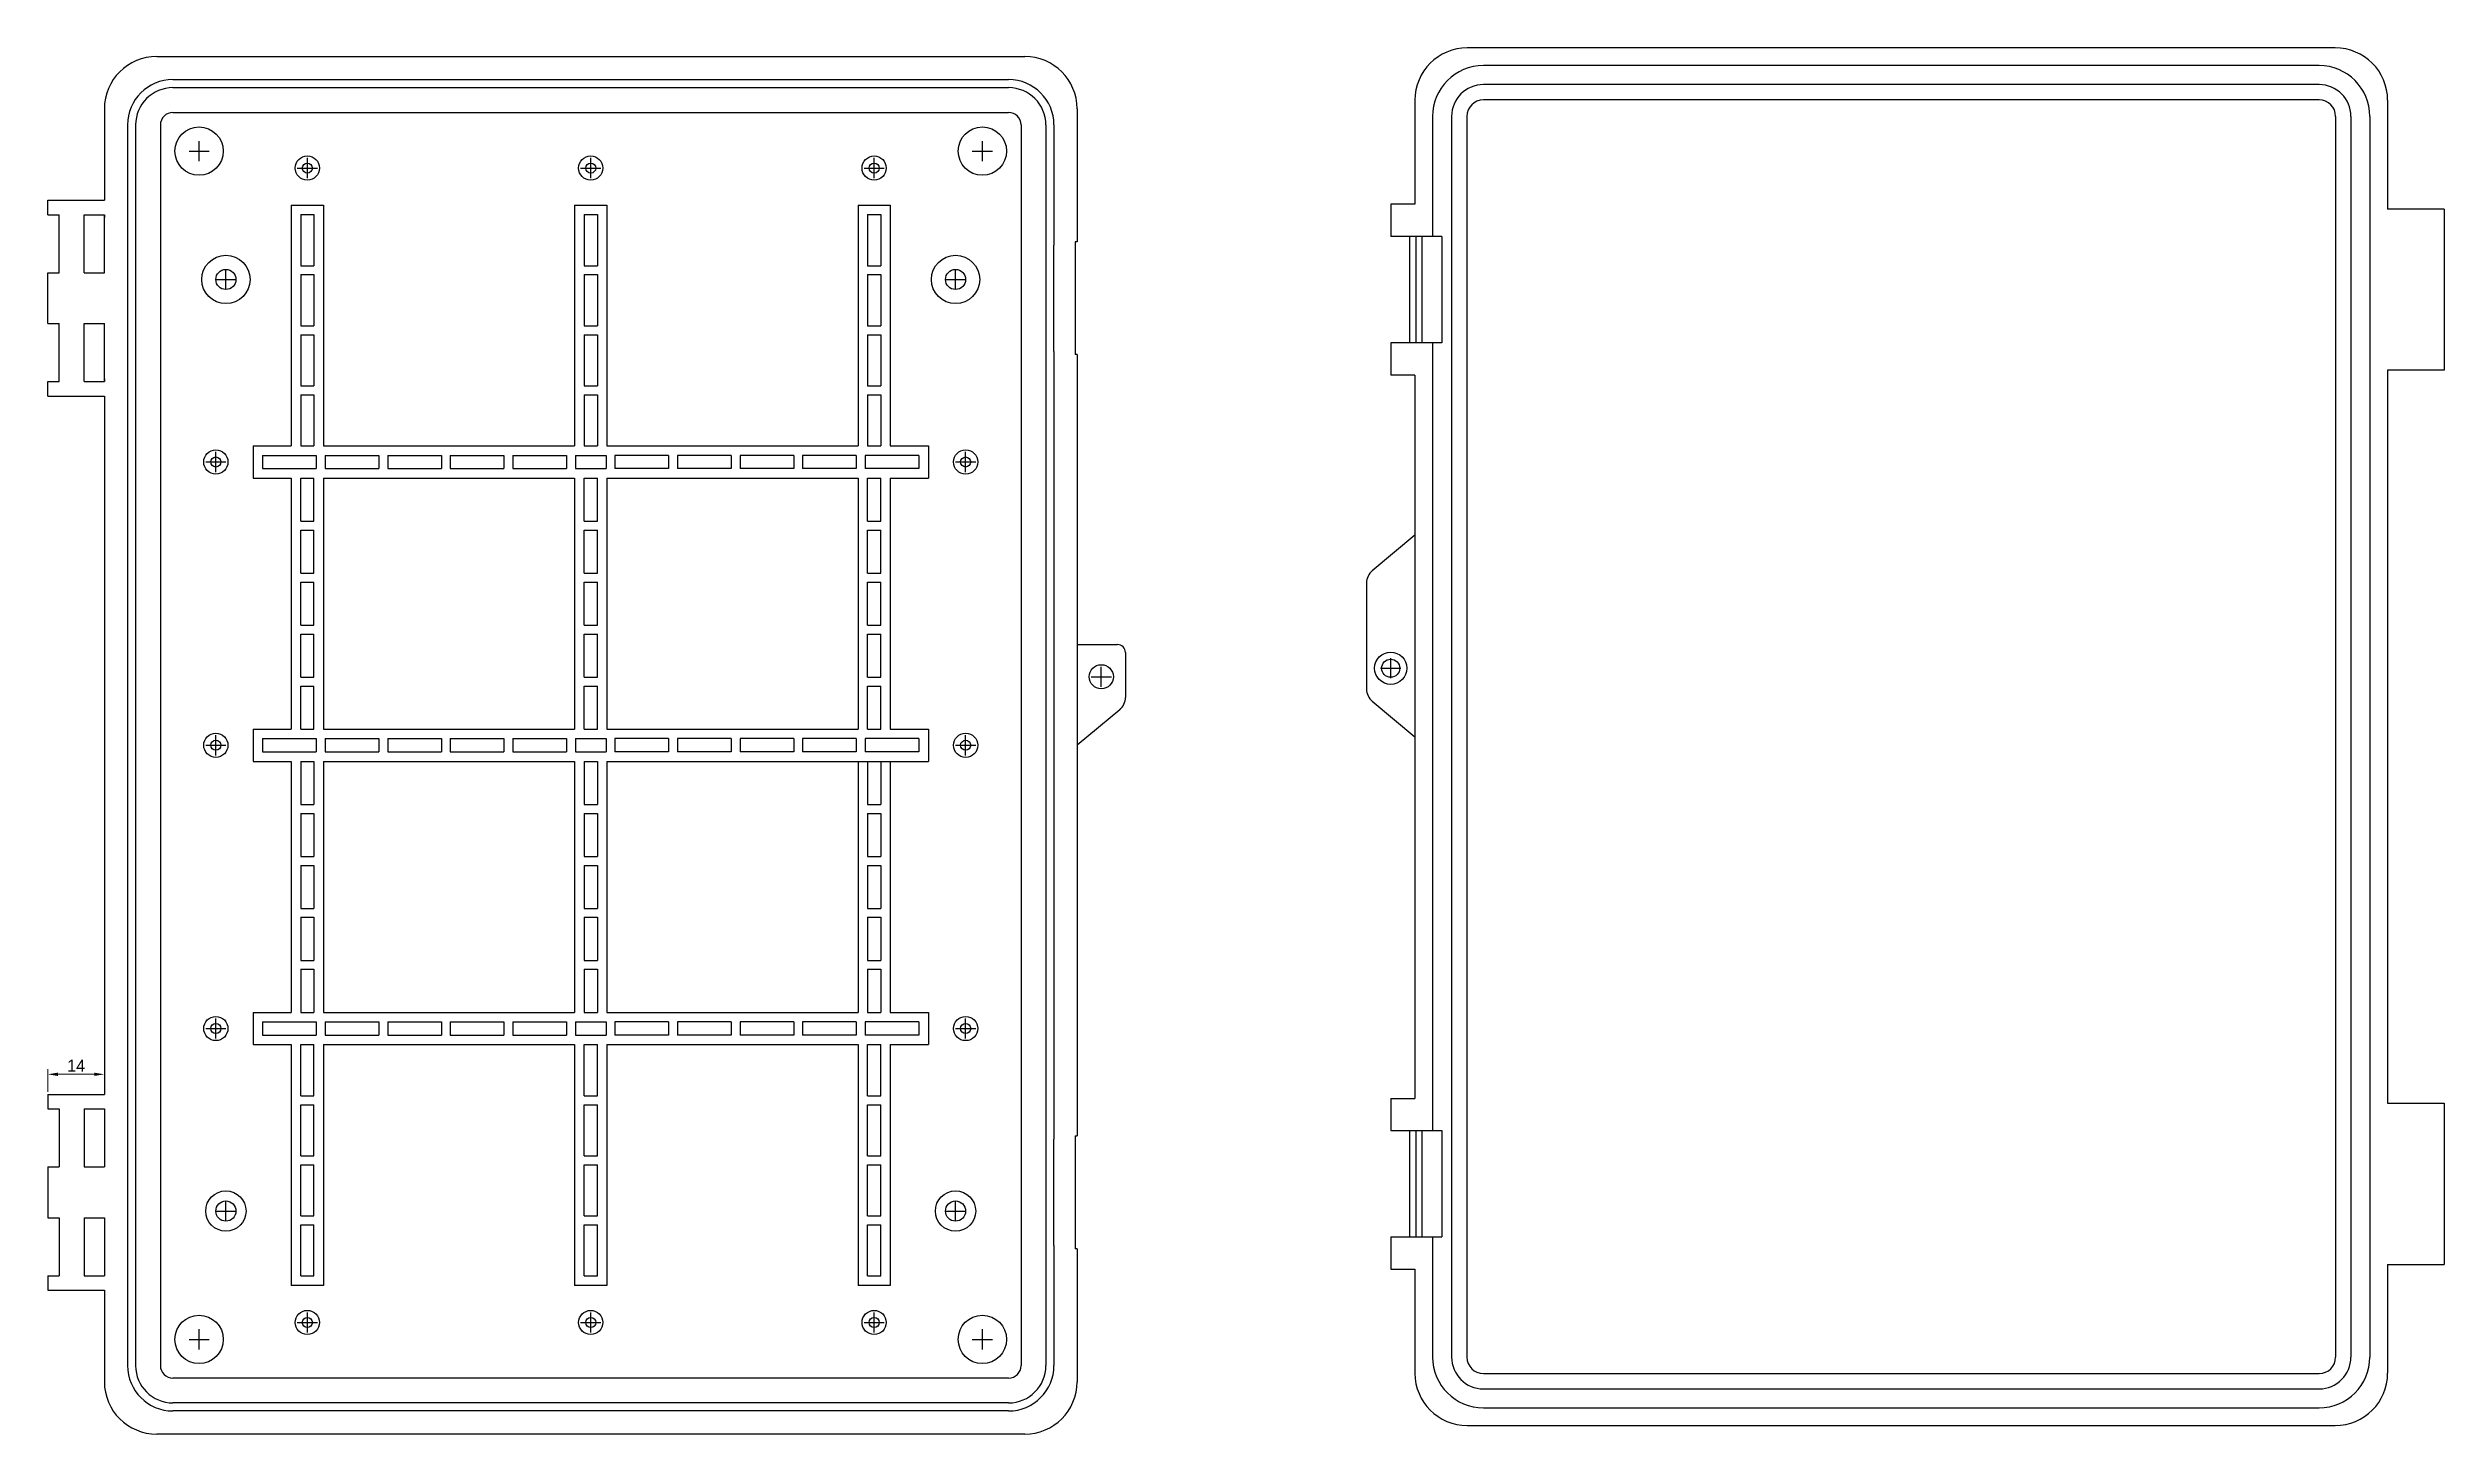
# Model space of a CAD drawing. Header units: millimetres. Extents: x 447 to 1041, y -293 to 51.
import ezdxf

# ---------------------------------------------------------------- set-up
doc = ezdxf.new("R2010")
doc.units = ezdxf.units.MM
doc.dimstyles.new('ISO-25', dxfattribs={"dimtxt": 3, "dimasz": 2.5, "dimexe": 1.25, "dimexo": 0.625, "dimtad": 1, "dimdec": 4, "dimtxsty": 'Standard', "dimcen": 2.5, "dimazin": 0, "dimtfac": 1, "dimtdec": 4, "dimtmove": 0, "dimatfit": 3, "dimfxl": 1, "dimlwd": 5, "dimlwe": 5, "dimarcsym": 0})

# ---------------------------------------------------------------- blocks, each defined once
blk = doc.blocks.new('*D2')
at = {"color": 0, "lineweight": 5}
for p, q in [((447.03, -207.69), (447.03, -202.08)), ((461.03, -207.69), (461.03, -202.08)), ((458.53, -203.33), (449.53, -203.33))]:
    blk.add_line(p, q, dxfattribs=at)
at = {"color": 0}
for points in [[(449.53, -202.91), (449.53, -203.74), (447.03, -203.33)], [(458.53, -202.91), (458.53, -203.74), (461.03, -203.33)]]:
    blk.add_solid(points, dxfattribs=at)
at = {"layer": 'Defpoints', "color": 0}
for p in [(447.03, -203.33), (447.03, -208.32), (461.03, -208.32)]:
    blk.add_point(p, dxfattribs=at)
at = {"color": 0, "insert": (454.03, -201.2), "char_height": 3, "attachment_point": 5}
blk.add_mtext('14', dxfattribs=at)

msp = doc.modelspace()

# ---------------------------------------------------------------- linework, layer by layer
for p, q in [((474.03484, 49.28194), (689.33484, 49.28194)), ((1014.42851, 51.39971), (799.12851, 51.39971)), ((478.03484, 43.53194), (685.33484, 43.53194)), ((1010.42851, 46.99971), (803.12851, 46.99971)), ((1010.42851, 42.29971), (803.12851, 42.29971)), ((461.03484, 36.28194), (461.03484, 13.58194)), ((478.03484, 41.53194), (685.33484, 41.53194)), ((702.33484, 36.28194), (702.33484, 3.28194)), ((786.12851, 38.39971), (786.12851, 12.59971)), ((1010.42851, 38.49971), (803.12851, 38.49971)), ((1027.42851, 38.39971), (1027.42851, 11.39971)), ((466.78484, 32.28194), (466.78484, -275.61806)), ((468.78484, 32.28194), (468.78484, -275.61806)), ((474.93484, 32.28194), (474.93484, -275.61806)), ((478.03484, 35.38194), (685.33484, 35.38194)), ((688.43484, 32.28194), (688.43484, -275.61806)), ((694.58484, 32.28194), (694.58484, -275.61806)), ((696.58484, 32.28194), (696.58484, 2.48194)), ((790.52851, 34.39971), (790.52851, 4.59971)), ((795.22851, 34.39971), (795.22851, -273.50029)), ((799.02851, 34.39971), (799.02851, -273.50029)), ((1014.52851, 34.39971), (1014.52851, -273.50029)), ((1018.32851, 34.39971), (1018.32851, -273.50029)), ((1023.02851, 34.39971), (1023.02851, -273.50029)), ((482.03484, 25.78194), (487.03484, 25.78194)), ((484.53484, 23.28194), (484.53484, 28.28194)), ((511.38484, 19.08194), (511.38484, 24.08194)), ((581.68484, 19.08194), (581.68484, 24.08194)), ((651.98484, 19.08194), (651.98484, 24.08194)), ((676.33484, 25.78194), (681.33484, 25.78194)), ((678.83484, 23.28194), (678.83484, 28.28194)), ((508.88484, 21.58194), (513.88484, 21.58194)), ((579.18484, 21.58194), (584.18484, 21.58194)), ((649.48484, 21.58194), (654.48484, 21.58194)), ((447.03484, 9.98194), (447.03484, 13.58194)), ((447.03484, 13.58194), (461.03484, 13.58194)), ((507.38484, 12.38194), (507.38484, -47.36806)), ((507.38484, 12.38194), (515.38484, 12.38194)), ((515.38484, 12.38194), (515.38484, -47.36806)), ((577.68484, 12.38194), (585.68484, 12.38194)), ((577.68484, 12.38194), (577.68484, -47.36806)), ((585.68484, 12.38194), (585.68484, -47.36806)), ((647.98484, 12.38194), (655.98484, 12.38194)), ((647.98484, 12.38194), (647.98484, -47.36806)), ((655.98484, 12.38194), (655.98484, -47.36806)), ((786.12851, 12.59971), (780.12851, 12.59971)), ((780.12851, 12.59971), (780.12851, 4.59971)), ((447.03484, 9.98194), (449.83484, 9.98194)), ((449.83484, -4.41806), (449.83484, 9.98194)), ((456.03484, -4.41806), (456.03484, 9.98194)), ((456.03484, 9.98194), (461.03484, 9.98194)), ((461.03484, -4.41806), (461.03484, 9.98194)), ((461.03484, 9.98194), (461.03484, 9.28194)), ((509.73484, 10.03194), (509.73484, -2.66806)), ((509.73484, 10.03194), (513.03484, 10.03194)), ((513.03484, 10.03194), (513.03484, -2.66806)), ((580.03484, 10.03194), (580.03484, -2.66806)), ((580.03484, 10.03194), (583.33484, 10.03194)), ((583.33484, 10.03194), (583.33484, -2.66806)), ((650.33484, 10.03194), (653.63484, 10.03194)), ((650.33484, 10.03194), (650.33484, -2.66806)), ((653.63484, 10.03194), (653.63484, -2.66806)), ((1041.42851, 11.39971), (1027.42851, 11.39971)), ((1041.42851, 11.39971), (1041.42851, -28.60029)), ((696.58484, -23.91806), (696.58484, 2.48194)), ((702.33484, 3.28194), (701.83484, 3.28194)), ((701.83484, 3.28194), (701.83484, -24.71806)), ((792.82851, 4.59971), (780.12851, 4.59971)), ((784.82851, 4.59971), (784.82851, -21.80029)), ((786.32851, 4.59971), (786.32851, -21.80029)), ((787.82851, 4.59971), (787.82851, -21.80029)), ((792.82851, 4.59971), (792.82851, -21.80029)), ((447.03484, -17.01806), (447.03484, -4.41806)), ((447.03484, -4.41806), (449.83484, -4.41806)), ((456.03484, -4.41806), (461.03484, -4.41806)), ((491.18484, -8.56806), (491.18484, -3.56806)), ((509.73484, -2.66806), (513.03484, -2.66806)), ((509.73484, -4.86806), (509.73484, -17.56806)), ((509.73484, -4.86806), (513.03484, -4.86806)), ((513.03484, -4.86806), (513.03484, -17.56806)), ((580.03484, -2.66806), (583.33484, -2.66806)), ((580.03484, -4.86806), (583.33484, -4.86806)), ((580.03484, -4.86806), (580.03484, -17.56806)), ((583.33484, -4.86806), (583.33484, -17.56806)), ((650.33484, -2.66806), (653.63484, -2.66806)), ((650.33484, -4.86806), (653.63484, -4.86806)), ((650.33484, -4.86806), (650.33484, -17.56806)), ((653.63484, -4.86806), (653.63484, -17.56806)), ((672.18484, -8.56806), (672.18484, -3.56806)), ((488.68484, -6.06806), (493.68484, -6.06806)), ((669.68484, -6.06806), (674.68484, -6.06806)), ((447.03484, -17.01806), (449.83484, -17.01806)), ((449.83484, -31.41806), (449.83484, -17.01806)), ((456.03484, -17.01806), (461.03484, -17.01806)), ((456.03484, -31.41806), (456.03484, -17.01806)), ((461.03484, -31.41806), (461.03484, -17.01806)), ((509.73484, -17.56806), (513.03484, -17.56806)), ((580.03484, -17.56806), (583.33484, -17.56806)), ((650.33484, -17.56806), (653.63484, -17.56806)), ((509.73484, -19.76806), (509.73484, -32.46806)), ((509.73484, -19.76806), (513.03484, -19.76806)), ((513.03484, -19.76806), (513.03484, -32.46806)), ((580.03484, -19.76806), (583.33484, -19.76806)), ((580.03484, -19.76806), (580.03484, -32.46806)), ((583.33484, -19.76806), (583.33484, -32.46806)), ((650.33484, -19.76806), (650.33484, -32.46806)), ((650.33484, -19.76806), (653.63484, -19.76806)), ((653.63484, -19.76806), (653.63484, -32.46806)), ((780.12851, -21.80029), (780.12851, -29.80029)), ((792.82851, -21.80029), (780.12851, -21.80029)), ((790.52851, -21.80029), (790.52851, -217.30029)), ((696.58484, -23.91806), (696.58484, -219.41806)), ((702.33484, -24.71806), (701.83484, -24.71806)), ((702.33484, -24.71806), (702.33484, -218.61806)), ((1027.42851, -28.60029), (1027.42851, -210.50029)), ((1041.42851, -28.60029), (1027.42851, -28.60029)), ((447.03484, -35.01806), (447.03484, -31.41806)), ((447.03484, -31.41806), (449.83484, -31.41806)), ((447.03484, -35.01806), (461.03484, -35.01806)), ((456.03484, -31.41806), (461.03484, -31.41806)), ((461.03484, -30.71806), (461.03484, -31.41806)), ((461.03484, -35.01806), (461.03484, -208.31806)), ((509.73484, -32.46806), (513.03484, -32.46806)), ((509.73484, -34.66806), (509.73484, -47.36806)), ((509.73484, -34.66806), (513.03484, -34.66806)), ((513.03484, -34.66806), (513.03484, -47.36806)), ((580.03484, -32.46806), (583.33484, -32.46806)), ((580.03484, -34.66806), (583.33484, -34.66806)), ((580.03484, -34.66806), (580.03484, -47.36806)), ((583.33484, -34.66806), (583.33484, -47.36806)), ((650.33484, -32.46806), (653.63484, -32.46806)), ((650.33484, -34.66806), (650.33484, -47.36806)), ((650.33484, -34.66806), (653.63484, -34.66806)), ((653.63484, -34.66806), (653.63484, -47.36806)), ((702.33484, -31.91806), (702.33484, -71.66806)), ((786.12851, -29.80029), (780.12851, -29.80029)), ((786.12851, -29.80029), (786.12851, -119.55029)), ((497.93484, -47.36806), (507.38484, -47.36806)), ((497.93484, -47.36806), (497.93484, -55.36806)), ((509.73484, -47.36806), (513.03484, -47.36806)), ((509.73484, -47.36806), (513.03484, -47.36806)), ((515.38484, -47.36806), (577.68484, -47.36806)), ((580.03484, -47.36806), (583.33484, -47.36806)), ((585.68484, -47.36806), (647.98484, -47.36806)), ((650.33484, -47.36806), (653.63484, -47.36806)), ((650.33484, -47.36806), (653.63484, -47.36806)), ((655.98484, -47.36806), (665.43484, -47.36806)), ((665.43484, -47.36806), (665.43484, -55.36806)), ((486.18484, -51.36806), (491.18484, -51.36806)), ((488.68484, -53.86806), (488.68484, -48.86806)), ((500.28484, -49.71806), (513.60484, -49.71806)), ((500.28484, -49.71806), (500.28484, -53.01806)), ((500.28484, -53.01806), (513.60484, -53.01806)), ((513.60484, -49.71806), (513.60484, -53.01806)), ((515.80484, -49.71806), (515.80484, -53.01806)), ((515.80484, -49.71806), (529.12484, -49.71806)), ((515.80484, -53.01806), (529.12484, -53.01806)), ((529.12484, -49.71806), (529.12484, -53.01806)), ((531.32484, -49.71806), (531.32484, -53.01806)), ((531.32484, -49.71806), (544.64484, -49.71806)), ((531.32484, -53.01806), (544.64484, -53.01806)), ((544.64484, -49.71806), (544.64484, -53.01806)), ((546.84484, -49.71806), (546.84484, -53.01806)), ((546.84484, -49.71806), (560.16484, -49.71806)), ((546.84484, -53.01806), (560.16484, -53.01806)), ((560.16484, -49.71806), (560.16484, -53.01806)), ((562.36484, -49.71806), (562.36484, -53.01806)), ((562.36484, -49.71806), (575.68484, -49.71806)), ((562.36484, -53.01806), (575.68484, -53.01806)), ((575.68484, -49.71806), (575.68484, -53.01806)), ((577.88484, -49.71806), (577.88484, -53.01806)), ((577.88484, -49.71806), (585.48484, -49.71806)), ((577.88484, -53.01806), (585.48484, -53.01806)), ((585.48484, -49.71806), (585.48484, -53.01806)), ((587.68484, -49.71806), (587.68484, -53.01806)), ((601.00484, -49.71806), (587.68484, -49.71806)), ((601.00484, -53.01806), (587.68484, -53.01806)), ((601.00484, -49.71806), (601.00484, -53.01806)), ((603.20484, -49.71806), (603.20484, -53.01806)), ((616.52484, -49.71806), (603.20484, -49.71806)), ((616.52484, -53.01806), (603.20484, -53.01806)), ((616.52484, -49.71806), (616.52484, -53.01806)), ((618.72484, -49.71806), (618.72484, -53.01806)), ((632.04484, -49.71806), (618.72484, -49.71806)), ((632.04484, -53.01806), (618.72484, -53.01806)), ((632.04484, -49.71806), (632.04484, -53.01806)), ((647.56484, -49.71806), (634.24484, -49.71806)), ((634.24484, -49.71806), (634.24484, -53.01806)), ((647.56484, -53.01806), (634.24484, -53.01806)), ((647.56484, -49.71806), (647.56484, -53.01806)), ((663.08484, -49.71806), (649.76484, -49.71806)), ((649.76484, -49.71806), (649.76484, -53.01806)), ((663.08484, -53.01806), (649.76484, -53.01806)), ((663.08484, -49.71806), (663.08484, -53.01806)), ((672.18484, -51.36806), (677.18484, -51.36806)), ((674.68484, -53.86806), (674.68484, -48.86806)), ((497.93484, -55.36806), (507.38484, -55.36806)), ((507.38484, -55.36806), (507.38484, -117.66806)), ((509.73484, -55.36806), (513.03484, -55.36806)), ((509.73484, -55.36806), (513.03484, -55.36806)), ((509.73484, -63.86806), (509.73484, -55.36806)), ((509.73484, -55.36806), (513.03484, -55.36806)), ((513.03484, -66.06806), (513.03484, -55.36806)), ((515.38484, -55.36806), (515.38484, -117.66806)), ((515.38484, -55.36806), (577.68484, -55.36806)), ((577.68484, -55.36806), (577.68484, -117.66806)), ((580.03484, -63.86806), (580.03484, -55.36806)), ((580.03484, -55.36806), (583.33484, -55.36806)), ((580.03484, -55.36806), (583.33484, -55.36806)), ((583.33484, -66.06806), (583.33484, -55.36806)), ((585.68484, -55.36806), (585.68484, -117.66806)), ((585.68484, -55.36806), (647.98484, -55.36806)), ((647.98484, -55.36806), (647.98484, -117.66806)), ((650.33484, -55.36806), (653.63484, -55.36806)), ((650.33484, -55.36806), (653.63484, -55.36806)), ((650.33484, -63.86806), (650.33484, -55.36806)), ((650.33484, -55.36806), (653.63484, -55.36806)), ((653.63484, -66.06806), (653.63484, -55.36806)), ((655.98484, -55.36806), (655.98484, -117.66806)), ((655.98484, -55.36806), (665.43484, -55.36806)), ((509.73484, -66.06806), (509.73484, -63.86806)), ((580.03484, -66.06806), (580.03484, -63.86806)), ((650.33484, -66.06806), (650.33484, -63.86806)), ((509.73484, -66.06806), (513.03484, -66.06806)), ((509.73484, -76.76806), (509.73484, -68.26806)), ((509.73484, -68.26806), (513.03484, -68.26806)), ((509.73484, -78.96806), (509.73484, -68.26806)), ((513.03484, -78.96806), (513.03484, -68.26806)), ((580.03484, -66.06806), (583.33484, -66.06806)), ((580.03484, -78.96806), (580.03484, -68.26806)), ((580.03484, -68.26806), (583.33484, -68.26806)), ((580.03484, -76.76806), (580.03484, -68.26806)), ((583.33484, -78.96806), (583.33484, -68.26806)), ((650.33484, -66.06806), (653.63484, -66.06806)), ((650.33484, -76.76806), (650.33484, -68.26806)), ((650.33484, -68.26806), (653.63484, -68.26806)), ((650.33484, -78.96806), (650.33484, -68.26806)), ((653.63484, -78.96806), (653.63484, -68.26806)), ((786.12851, -69.55029), (775.56777, -78.35091)), ((509.73484, -78.96806), (513.03484, -78.96806)), ((509.73484, -89.66806), (509.73484, -81.16806)), ((509.73484, -81.16806), (513.03484, -81.16806)), ((509.73484, -91.86806), (509.73484, -81.16806)), ((513.03484, -91.86806), (513.03484, -81.16806)), ((580.03484, -78.96806), (583.33484, -78.96806)), ((580.03484, -91.86806), (580.03484, -81.16806)), ((580.03484, -81.16806), (583.33484, -81.16806)), ((580.03484, -89.66806), (580.03484, -81.16806)), ((583.33484, -91.86806), (583.33484, -81.16806)), ((650.33484, -78.96806), (653.63484, -78.96806)), ((650.33484, -89.66806), (650.33484, -81.16806)), ((650.33484, -81.16806), (653.63484, -81.16806)), ((650.33484, -91.86806), (650.33484, -81.16806)), ((653.63484, -91.86806), (653.63484, -81.16806)), ((774.12851, -81.42379), (774.12851, -107.67679)), ((509.73484, -91.86806), (513.03484, -91.86806)), ((509.73484, -94.06806), (513.03484, -94.06806)), ((509.73484, -104.76806), (509.73484, -94.06806)), ((513.03484, -91.86806), (513.03484, -89.66806)), ((513.03484, -104.76806), (513.03484, -94.06806)), ((580.03484, -91.86806), (583.33484, -91.86806)), ((580.03484, -104.76806), (580.03484, -94.06806)), ((580.03484, -94.06806), (583.33484, -94.06806)), ((583.33484, -91.86806), (583.33484, -89.66806)), ((583.33484, -104.76806), (583.33484, -94.06806)), ((650.33484, -91.86806), (653.63484, -91.86806)), ((650.33484, -94.06806), (653.63484, -94.06806)), ((650.33484, -104.76806), (650.33484, -94.06806)), ((653.63484, -91.86806), (653.63484, -89.66806)), ((653.63484, -104.76806), (653.63484, -94.06806)), ((702.33484, -96.66806), (712.33484, -96.66806)), ((714.33484, -98.66806), (714.33484, -109.79456)), ((780.12851, -105.05029), (780.12851, -100.05029)), ((509.73484, -104.76806), (509.73484, -102.56806)), ((509.73484, -104.76806), (513.03484, -104.76806)), ((509.73484, -117.66806), (509.73484, -106.96806)), ((509.73484, -115.46806), (509.73484, -106.96806)), ((509.73484, -106.96806), (513.03484, -106.96806)), ((513.03484, -117.66806), (513.03484, -106.96806)), ((580.03484, -104.76806), (580.03484, -102.56806)), ((580.03484, -104.76806), (583.33484, -104.76806)), ((580.03484, -106.96806), (583.33484, -106.96806)), ((580.03484, -115.46806), (580.03484, -106.96806)), ((580.03484, -117.66806), (580.03484, -106.96806)), ((583.33484, -117.66806), (583.33484, -106.96806)), ((650.33484, -104.76806), (650.33484, -102.56806)), ((650.33484, -104.76806), (653.63484, -104.76806)), ((650.33484, -117.66806), (650.33484, -106.96806)), ((650.33484, -115.46806), (650.33484, -106.96806)), ((650.33484, -106.96806), (653.63484, -106.96806)), ((653.63484, -117.66806), (653.63484, -106.96806)), ((705.83484, -104.66806), (710.83484, -104.66806)), ((708.33484, -107.16806), (708.33484, -102.16806)), ((777.62851, -102.55029), (782.62851, -102.55029)), ((712.89558, -112.86745), (702.33484, -121.66806)), ((775.56777, -110.74968), (786.12851, -119.55029)), ((497.93484, -117.66806), (497.93484, -125.66806)), ((497.93484, -117.66806), (507.38484, -117.66806)), ((509.73484, -117.66806), (513.03484, -117.66806)), ((509.73484, -117.66806), (513.03484, -117.66806)), ((515.38484, -117.66806), (577.68484, -117.66806)), ((580.03484, -117.66806), (583.33484, -117.66806)), ((585.68484, -117.66806), (647.98484, -117.66806)), ((650.33484, -117.66806), (653.63484, -117.66806)), ((650.33484, -117.66806), (653.63484, -117.66806)), ((655.98484, -117.66806), (665.43484, -117.66806)), ((665.43484, -117.66806), (665.43484, -125.66806)), ((486.18484, -121.66806), (491.18484, -121.66806)), ((488.68484, -124.16806), (488.68484, -119.16806)), ((500.28484, -120.01806), (500.28484, -123.31806)), ((500.28484, -120.01806), (513.60484, -120.01806)), ((500.28484, -123.31806), (513.60484, -123.31806)), ((513.60484, -120.01806), (513.60484, -123.31806)), ((515.80484, -120.01806), (529.12484, -120.01806)), ((515.80484, -120.01806), (515.80484, -123.31806)), ((515.80484, -123.31806), (529.12484, -123.31806)), ((529.12484, -120.01806), (529.12484, -123.31806)), ((531.32484, -120.01806), (544.64484, -120.01806)), ((531.32484, -120.01806), (531.32484, -123.31806)), ((531.32484, -123.31806), (544.64484, -123.31806)), ((544.64484, -120.01806), (544.64484, -123.31806)), ((546.84484, -120.01806), (560.16484, -120.01806)), ((546.84484, -120.01806), (546.84484, -123.31806)), ((546.84484, -123.31806), (560.16484, -123.31806)), ((560.16484, -120.01806), (560.16484, -123.31806)), ((562.36484, -120.01806), (575.68484, -120.01806)), ((562.36484, -120.01806), (562.36484, -123.31806)), ((562.36484, -123.31806), (575.68484, -123.31806)), ((575.68484, -120.01806), (575.68484, -123.31806)), ((577.88484, -120.01806), (585.48484, -120.01806)), ((577.88484, -120.01806), (577.88484, -123.31806)), ((577.88484, -123.31806), (585.48484, -123.31806)), ((585.48484, -120.01806), (585.48484, -123.31806)), ((601.00484, -120.01806), (587.68484, -120.01806)), ((587.68484, -120.01806), (587.68484, -123.31806)), ((601.00484, -123.31806), (587.68484, -123.31806)), ((601.00484, -120.01806), (601.00484, -123.31806)), ((616.52484, -120.01806), (603.20484, -120.01806)), ((603.20484, -120.01806), (603.20484, -123.31806)), ((616.52484, -123.31806), (603.20484, -123.31806)), ((616.52484, -120.01806), (616.52484, -123.31806)), ((632.04484, -120.01806), (618.72484, -120.01806)), ((618.72484, -120.01806), (618.72484, -123.31806)), ((632.04484, -123.31806), (618.72484, -123.31806)), ((632.04484, -120.01806), (632.04484, -123.31806)), ((634.24484, -120.01806), (634.24484, -123.31806)), ((647.56484, -120.01806), (634.24484, -120.01806)), ((647.56484, -123.31806), (634.24484, -123.31806)), ((647.56484, -120.01806), (647.56484, -123.31806)), ((649.76484, -120.01806), (649.76484, -123.31806)), ((663.08484, -120.01806), (649.76484, -120.01806)), ((663.08484, -123.31806), (649.76484, -123.31806)), ((663.08484, -120.01806), (663.08484, -123.31806)), ((672.18484, -121.66806), (677.18484, -121.66806)), ((674.68484, -124.16806), (674.68484, -119.16806)), ((786.12851, -119.55029), (786.12851, -209.30029)), ((497.93484, -125.66806), (507.38484, -125.66806)), ((507.38484, -125.66806), (507.38484, -187.96806)), ((509.73484, -125.66806), (509.73484, -136.36806)), ((509.73484, -125.66806), (513.03484, -125.66806)), ((509.73484, -125.66806), (513.03484, -125.66806)), ((509.73484, -127.86806), (509.73484, -136.36806)), ((513.03484, -125.66806), (513.03484, -136.36806)), ((515.38484, -125.66806), (515.38484, -187.96806)), ((515.38484, -125.66806), (577.68484, -125.66806)), ((577.68484, -125.66806), (577.68484, -187.96806)), ((580.03484, -125.66806), (583.33484, -125.66806)), ((580.03484, -125.66806), (580.03484, -136.36806)), ((580.03484, -127.86806), (580.03484, -136.36806)), ((583.33484, -125.66806), (583.33484, -136.36806)), ((585.68484, -125.66806), (665.43484, -125.66806)), ((585.68484, -125.66806), (585.68484, -187.96806)), ((647.98484, -125.66806), (647.98484, -187.96806)), ((650.33484, -125.66806), (650.33484, -136.36806)), ((650.33484, -125.66806), (653.63484, -125.66806)), ((650.33484, -127.86806), (650.33484, -136.36806)), ((653.63484, -125.66806), (653.63484, -136.36806)), ((655.98484, -125.66806), (655.98484, -187.96806)), ((509.73484, -136.36806), (513.03484, -136.36806)), ((580.03484, -136.36806), (583.33484, -136.36806)), ((650.33484, -136.36806), (653.63484, -136.36806)), ((509.73484, -138.56806), (509.73484, -140.76806)), ((509.73484, -138.56806), (509.73484, -149.26806)), ((509.73484, -138.56806), (513.03484, -138.56806)), ((513.03484, -138.56806), (513.03484, -149.26806)), ((580.03484, -138.56806), (583.33484, -138.56806)), ((580.03484, -138.56806), (580.03484, -149.26806)), ((580.03484, -138.56806), (580.03484, -140.76806)), ((583.33484, -138.56806), (583.33484, -149.26806)), ((650.33484, -138.56806), (650.33484, -140.76806)), ((650.33484, -138.56806), (650.33484, -149.26806)), ((650.33484, -138.56806), (653.63484, -138.56806)), ((653.63484, -138.56806), (653.63484, -149.26806)), ((509.73484, -149.26806), (513.03484, -149.26806)), ((509.73484, -151.46806), (509.73484, -162.16806)), ((509.73484, -151.46806), (513.03484, -151.46806)), ((509.73484, -153.66806), (509.73484, -162.16806)), ((513.03484, -151.46806), (513.03484, -153.66806)), ((513.03484, -151.46806), (513.03484, -162.16806)), ((580.03484, -149.26806), (583.33484, -149.26806)), ((580.03484, -151.46806), (583.33484, -151.46806)), ((580.03484, -151.46806), (580.03484, -162.16806)), ((580.03484, -153.66806), (580.03484, -162.16806)), ((583.33484, -151.46806), (583.33484, -162.16806)), ((583.33484, -151.46806), (583.33484, -153.66806)), ((650.33484, -149.26806), (653.63484, -149.26806)), ((650.33484, -151.46806), (650.33484, -162.16806)), ((650.33484, -151.46806), (653.63484, -151.46806)), ((650.33484, -153.66806), (650.33484, -162.16806)), ((653.63484, -151.46806), (653.63484, -153.66806)), ((653.63484, -151.46806), (653.63484, -162.16806)), ((509.73484, -162.16806), (513.03484, -162.16806)), ((509.73484, -164.36806), (509.73484, -175.06806)), ((509.73484, -164.36806), (513.03484, -164.36806)), ((513.03484, -164.36806), (513.03484, -175.06806)), ((580.03484, -162.16806), (583.33484, -162.16806)), ((580.03484, -164.36806), (583.33484, -164.36806)), ((580.03484, -164.36806), (580.03484, -175.06806)), ((583.33484, -164.36806), (583.33484, -175.06806)), ((650.33484, -162.16806), (653.63484, -162.16806)), ((650.33484, -164.36806), (650.33484, -175.06806)), ((650.33484, -164.36806), (653.63484, -164.36806)), ((653.63484, -164.36806), (653.63484, -175.06806)), ((509.73484, -166.56806), (509.73484, -175.06806)), ((580.03484, -166.56806), (580.03484, -175.06806)), ((650.33484, -166.56806), (650.33484, -175.06806)), ((509.73484, -175.06806), (513.03484, -175.06806)), ((509.73484, -177.26806), (509.73484, -179.46806)), ((509.73484, -177.26806), (513.03484, -177.26806)), ((513.03484, -177.26806), (513.03484, -187.96806)), ((580.03484, -175.06806), (583.33484, -175.06806)), ((580.03484, -177.26806), (583.33484, -177.26806)), ((580.03484, -177.26806), (580.03484, -179.46806)), ((583.33484, -177.26806), (583.33484, -187.96806)), ((650.33484, -175.06806), (653.63484, -175.06806)), ((650.33484, -177.26806), (650.33484, -179.46806)), ((650.33484, -177.26806), (653.63484, -177.26806)), ((653.63484, -177.26806), (653.63484, -187.96806)), ((509.73484, -179.46806), (509.73484, -187.96806)), ((580.03484, -179.46806), (580.03484, -187.96806)), ((650.33484, -179.46806), (650.33484, -187.96806)), ((488.68484, -194.46806), (488.68484, -189.46806)), ((497.93484, -187.96806), (507.38484, -187.96806)), ((497.93484, -187.96806), (497.93484, -195.96806)), ((509.73484, -187.96806), (513.03484, -187.96806)), ((509.73484, -187.96806), (513.03484, -187.96806)), ((515.38484, -187.96806), (577.68484, -187.96806)), ((580.03484, -187.96806), (583.33484, -187.96806)), ((585.68484, -187.96806), (647.98484, -187.96806)), ((650.33484, -187.96806), (653.63484, -187.96806)), ((650.33484, -187.96806), (653.63484, -187.96806)), ((655.98484, -187.96806), (665.43484, -187.96806)), ((665.43484, -187.96806), (665.43484, -195.96806)), ((674.68484, -194.46806), (674.68484, -189.46806)), ((486.18484, -191.96806), (491.18484, -191.96806)), ((497.93484, -195.96806), (507.38484, -195.96806)), ((500.28484, -190.31806), (513.60484, -190.31806)), ((500.28484, -190.31806), (500.28484, -193.61806)), ((500.28484, -193.61806), (513.60484, -193.61806)), ((507.38484, -195.96806), (507.38484, -255.71806)), ((509.73484, -195.96806), (513.03484, -195.96806)), ((509.73484, -208.66806), (509.73484, -195.96806)), ((509.73484, -195.96806), (513.03484, -195.96806)), ((509.73484, -195.96806), (513.03484, -195.96806)), ((513.03484, -208.66806), (513.03484, -195.96806)), ((513.60484, -190.31806), (513.60484, -193.61806)), ((515.38484, -195.96806), (515.38484, -255.71806)), ((515.38484, -195.96806), (577.68484, -195.96806)), ((515.80484, -190.31806), (515.80484, -193.61806)), ((515.80484, -190.31806), (529.12484, -190.31806)), ((515.80484, -193.61806), (529.12484, -193.61806)), ((529.12484, -190.31806), (529.12484, -193.61806)), ((531.32484, -190.31806), (531.32484, -193.61806)), ((531.32484, -190.31806), (544.64484, -190.31806)), ((531.32484, -193.61806), (544.64484, -193.61806)), ((544.64484, -190.31806), (544.64484, -193.61806)), ((546.84484, -190.31806), (546.84484, -193.61806)), ((546.84484, -190.31806), (560.16484, -190.31806)), ((546.84484, -193.61806), (560.16484, -193.61806)), ((560.16484, -190.31806), (560.16484, -193.61806)), ((562.36484, -190.31806), (562.36484, -193.61806)), ((562.36484, -190.31806), (575.68484, -190.31806)), ((562.36484, -193.61806), (575.68484, -193.61806)), ((575.68484, -190.31806), (575.68484, -193.61806)), ((577.68484, -195.96806), (577.68484, -255.71806)), ((577.88484, -190.31806), (577.88484, -193.61806)), ((577.88484, -190.31806), (585.48484, -190.31806)), ((577.88484, -193.61806), (585.48484, -193.61806)), ((580.03484, -195.96806), (583.33484, -195.96806)), ((580.03484, -208.66806), (580.03484, -195.96806)), ((580.03484, -195.96806), (583.33484, -195.96806)), ((583.33484, -208.66806), (583.33484, -195.96806)), ((585.48484, -190.31806), (585.48484, -193.61806)), ((585.68484, -195.96806), (647.98484, -195.96806)), ((585.68484, -195.96806), (585.68484, -255.71806)), ((587.68484, -190.31806), (587.68484, -193.61806)), ((601.00484, -190.31806), (587.68484, -190.31806)), ((601.00484, -193.61806), (587.68484, -193.61806)), ((601.00484, -190.31806), (601.00484, -193.61806)), ((603.20484, -190.31806), (603.20484, -193.61806)), ((616.52484, -190.31806), (603.20484, -190.31806)), ((616.52484, -193.61806), (603.20484, -193.61806)), ((616.52484, -190.31806), (616.52484, -193.61806)), ((618.72484, -190.31806), (618.72484, -193.61806)), ((632.04484, -190.31806), (618.72484, -190.31806)), ((632.04484, -193.61806), (618.72484, -193.61806)), ((632.04484, -190.31806), (632.04484, -193.61806)), ((647.56484, -190.31806), (634.24484, -190.31806)), ((634.24484, -190.31806), (634.24484, -193.61806)), ((647.56484, -193.61806), (634.24484, -193.61806)), ((647.56484, -190.31806), (647.56484, -193.61806)), ((647.98484, -195.96806), (647.98484, -255.71806)), ((663.08484, -190.31806), (649.76484, -190.31806)), ((649.76484, -190.31806), (649.76484, -193.61806)), ((663.08484, -193.61806), (649.76484, -193.61806)), ((650.33484, -195.96806), (653.63484, -195.96806)), ((650.33484, -208.66806), (650.33484, -195.96806)), ((650.33484, -195.96806), (653.63484, -195.96806)), ((650.33484, -195.96806), (653.63484, -195.96806)), ((653.63484, -208.66806), (653.63484, -195.96806)), ((655.98484, -195.96806), (655.98484, -255.71806)), ((655.98484, -195.96806), (665.43484, -195.96806)), ((663.08484, -190.31806), (663.08484, -193.61806)), ((672.18484, -191.96806), (677.18484, -191.96806)), ((447.03484, -208.31806), (461.03484, -208.31806)), ((447.03484, -208.31806), (447.03484, -211.91806)), ((447.03484, -211.91806), (449.83484, -211.91806)), ((449.83484, -211.91806), (449.83484, -226.31806)), ((456.03484, -211.91806), (456.03484, -226.31806)), ((456.03484, -211.91806), (461.03484, -211.91806)), ((461.03484, -211.91806), (461.03484, -226.31806)), ((509.73484, -208.66806), (513.03484, -208.66806)), ((509.73484, -223.56806), (509.73484, -210.86806)), ((509.73484, -210.86806), (513.03484, -210.86806)), ((513.03484, -223.56806), (513.03484, -210.86806)), ((580.03484, -208.66806), (583.33484, -208.66806)), ((580.03484, -210.86806), (583.33484, -210.86806)), ((580.03484, -223.56806), (580.03484, -210.86806)), ((583.33484, -223.56806), (583.33484, -210.86806)), ((650.33484, -208.66806), (653.63484, -208.66806)), ((650.33484, -223.56806), (650.33484, -210.86806)), ((650.33484, -210.86806), (653.63484, -210.86806)), ((653.63484, -223.56806), (653.63484, -210.86806)), ((780.12851, -209.30029), (780.12851, -217.30029)), ((780.12851, -209.30029), (786.12851, -209.30029)), ((1027.42851, -210.50029), (1041.42851, -210.50029)), ((1041.42851, -210.50029), (1041.42851, -250.50029)), ((696.58484, -245.81806), (696.58484, -219.41806)), ((701.83484, -218.61806), (702.33484, -218.61806)), ((701.83484, -218.61806), (701.83484, -246.61806)), ((780.12851, -217.30029), (792.82851, -217.30029)), ((784.82851, -217.30029), (784.82851, -243.70029)), ((786.32851, -217.30029), (786.32851, -243.70029)), ((787.82851, -217.30029), (787.82851, -243.70029)), ((792.82851, -217.30029), (792.82851, -243.70029)), ((509.73484, -223.56806), (513.03484, -223.56806)), ((509.73484, -238.46806), (509.73484, -225.76806)), ((509.73484, -225.76806), (513.03484, -225.76806)), ((513.03484, -238.46806), (513.03484, -225.76806)), ((580.03484, -223.56806), (583.33484, -223.56806)), ((580.03484, -225.76806), (583.33484, -225.76806)), ((580.03484, -238.46806), (580.03484, -225.76806)), ((583.33484, -238.46806), (583.33484, -225.76806)), ((650.33484, -223.56806), (653.63484, -223.56806)), ((650.33484, -238.46806), (650.33484, -225.76806)), ((650.33484, -225.76806), (653.63484, -225.76806)), ((653.63484, -238.46806), (653.63484, -225.76806)), ((447.03484, -226.31806), (449.83484, -226.31806)), ((447.03484, -226.31806), (447.03484, -238.91806)), ((456.03484, -226.31806), (461.03484, -226.31806)), ((488.68484, -237.26806), (493.68484, -237.26806)), ((491.18484, -239.76806), (491.18484, -234.76806)), ((669.68484, -237.26806), (674.68484, -237.26806)), ((672.18484, -239.76806), (672.18484, -234.76806)), ((447.03484, -238.91806), (449.83484, -238.91806)), ((449.83484, -238.91806), (449.83484, -253.31806)), ((456.03484, -238.91806), (456.03484, -253.31806)), ((456.03484, -238.91806), (461.03484, -238.91806)), ((461.03484, -238.91806), (461.03484, -253.31806)), ((509.73484, -238.46806), (513.03484, -238.46806)), ((509.73484, -253.36806), (509.73484, -240.66806)), ((509.73484, -240.66806), (513.03484, -240.66806)), ((513.03484, -253.36806), (513.03484, -240.66806)), ((580.03484, -238.46806), (583.33484, -238.46806)), ((580.03484, -240.66806), (583.33484, -240.66806)), ((580.03484, -253.36806), (580.03484, -240.66806)), ((583.33484, -253.36806), (583.33484, -240.66806)), ((650.33484, -238.46806), (653.63484, -238.46806)), ((650.33484, -253.36806), (650.33484, -240.66806)), ((650.33484, -240.66806), (653.63484, -240.66806)), ((653.63484, -253.36806), (653.63484, -240.66806)), ((780.12851, -243.70029), (780.12851, -251.70029)), ((780.12851, -243.70029), (792.82851, -243.70029)), ((790.52851, -243.70029), (790.52851, -273.50029)), ((696.58484, -245.81806), (696.58484, -275.61806)), ((702.33484, -246.61806), (701.83484, -246.61806)), ((702.33484, -246.61806), (702.33484, -279.61806)), ((447.03484, -253.31806), (449.83484, -253.31806)), ((447.03484, -253.31806), (447.03484, -256.91806)), ((456.03484, -253.31806), (461.03484, -253.31806)), ((509.73484, -253.36806), (513.03484, -253.36806)), ((580.03484, -253.36806), (583.33484, -253.36806)), ((650.33484, -253.36806), (653.63484, -253.36806)), ((780.12851, -251.70029), (786.12851, -251.70029)), ((786.12851, -251.70029), (786.12851, -277.50029)), ((1027.42851, -250.50029), (1027.42851, -277.50029)), ((1027.42851, -250.50029), (1041.42851, -250.50029)), ((447.03484, -256.91806), (461.03484, -256.91806)), ((461.03484, -256.91806), (461.03484, -279.61806)), ((515.38484, -255.71806), (507.38484, -255.71806)), ((585.68484, -255.71806), (577.68484, -255.71806)), ((655.98484, -255.71806), (647.98484, -255.71806)), ((484.53484, -271.61806), (484.53484, -266.61806)), ((508.88484, -264.91806), (513.88484, -264.91806)), ((511.38484, -267.41806), (511.38484, -262.41806)), ((579.18484, -264.91806), (584.18484, -264.91806)), ((581.68484, -267.41806), (581.68484, -262.41806)), ((649.48484, -264.91806), (654.48484, -264.91806)), ((651.98484, -267.41806), (651.98484, -262.41806)), ((678.83484, -271.61806), (678.83484, -266.61806)), ((482.03484, -269.11806), (487.03484, -269.11806)), ((676.33484, -269.11806), (681.33484, -269.11806)), ((676.33484, -269.11806), (681.33484, -269.11806)), ((685.33484, -278.71806), (478.03484, -278.71806)), ((803.12851, -277.60029), (1010.42851, -277.60029)), ((685.33484, -284.86806), (478.03484, -284.86806)), ((803.12851, -281.40029), (1010.42851, -281.40029)), ((685.33484, -286.86806), (478.03484, -286.86806)), ((799.12851, -290.50029), (1014.42851, -290.50029)), ((803.12851, -286.10029), (1010.42851, -286.10029)), ((689.33484, -292.61806), (474.03484, -292.61806))]:
    msp.add_line(p, q)
for centre, radius in [((484.53484, 25.78194), 6), ((678.83484, 25.78194), 6), ((511.38484, 21.58194), 3), ((581.68484, 21.58194), 3), ((651.98484, 21.58194), 3), ((511.38484, 21.58194), 1.25), ((581.68484, 21.58194), 1.25), ((651.98484, 21.58194), 1.25), ((491.18484, -6.06806), 6), ((491.18484, -6.06806), 2.5), ((672.18484, -6.06806), 6), ((672.18484, -6.06806), 2.5), ((488.68484, -51.36806), 3), ((488.68484, -51.36806), 1.25), ((674.68484, -51.36806), 3), ((674.68484, -51.36806), 1.25), ((780.12851, -102.55029), 4), ((780.12851, -102.55029), 2.25), ((708.33484, -104.66806), 3), ((488.68484, -121.66806), 3), ((674.68484, -121.66806), 3), ((488.68484, -121.66806), 1.25), ((674.68484, -121.66806), 1.25), ((488.68484, -191.96806), 3), ((674.68484, -191.96806), 3), ((488.68484, -191.96806), 1.25), ((674.68484, -191.96806), 1.25), ((491.18484, -237.26806), 5), ((491.18484, -237.26806), 2.5), ((672.18484, -237.26806), 5), ((672.18484, -237.26806), 2.5), ((484.53484, -269.11806), 6), ((511.38484, -264.91806), 3), ((511.38484, -264.91806), 1.25), ((581.68484, -264.91806), 3), ((581.68484, -264.91806), 1.25), ((651.98484, -264.91806), 3), ((651.98484, -264.91806), 1.25), ((678.83484, -269.11806), 6)]:
    msp.add_circle(centre, radius)
for centre, radius, start, end in [((474.03484, 36.28194), 13, 90, 180), ((689.33484, 36.28194), 13, 0, 90), ((799.12851, 38.39971), 13, 90, 180), ((1014.42851, 38.39971), 13, 0, 90), ((478.03484, 32.28194), 11.25, 90, 180), ((685.33484, 32.28194), 11.25, 360, 90), ((803.12851, 34.39971), 12.6, 90, 180), ((803.12851, 34.39971), 7.9, 90, 180), ((1010.42851, 34.39971), 12.6, 0, 90), ((1010.42851, 34.39971), 7.9, 0, 90), ((478.03484, 32.28194), 9.25, 90, 180), ((685.33484, 32.28194), 9.25, 360, 90), ((803.12851, 34.39971), 4.1, 90, 180), ((1010.42851, 34.39971), 4.1, 0, 90), ((478.03484, 32.28194), 3.1, 90, 180), ((685.33484, 32.28194), 3.1, 360, 90), ((778.12851, -81.42379), 4, 129.80557109, 180), ((712.33484, -98.66806), 2, 360, 90), ((710.33484, -109.79456), 4, 309.80557109, 0), ((778.12851, -107.67679), 4, 180, 230.19442891), ((478.03484, -275.61806), 11.25, 180, 270), ((478.03484, -275.61806), 9.25, 180, 270), ((478.03484, -275.61806), 3.1, 180, 270), ((685.33484, -275.61806), 11.25, 270, 0), ((685.33484, -275.61806), 9.25, 270, 0), ((685.33484, -275.61806), 3.1, 270, 0), ((799.12851, -277.50029), 13, 180, 270), ((803.12851, -273.50029), 12.6, 180, 270), ((803.12851, -273.50029), 7.9, 180, 270), ((803.12851, -273.50029), 4.1, 180, 270), ((1010.42851, -273.50029), 4.1, 270, 0), ((1010.42851, -273.50029), 12.6, 270, 0), ((1010.42851, -273.50029), 7.9, 270, 0), ((1014.42851, -277.50029), 13, 270, 0), ((474.03484, -279.61806), 13, 180, 270), ((689.33484, -279.61806), 13, 270, 360)]:
    msp.add_arc(centre, radius, start, end)

# ---------------------------------------------------------------- dimensions: what is measured, and where the dimension line sits
dim = msp.add_linear_dim(base=(447.03484, -203.32502), p1=(461.03484, -208.31806), p2=(447.03484, -208.31806), dimstyle='ISO-25')
dim.commit()
dim.dimension.update_dxf_attribs({"geometry": '*D2', "text_midpoint": (454.03484, -201.20002)})

doc.saveas('drawing.dxf')
